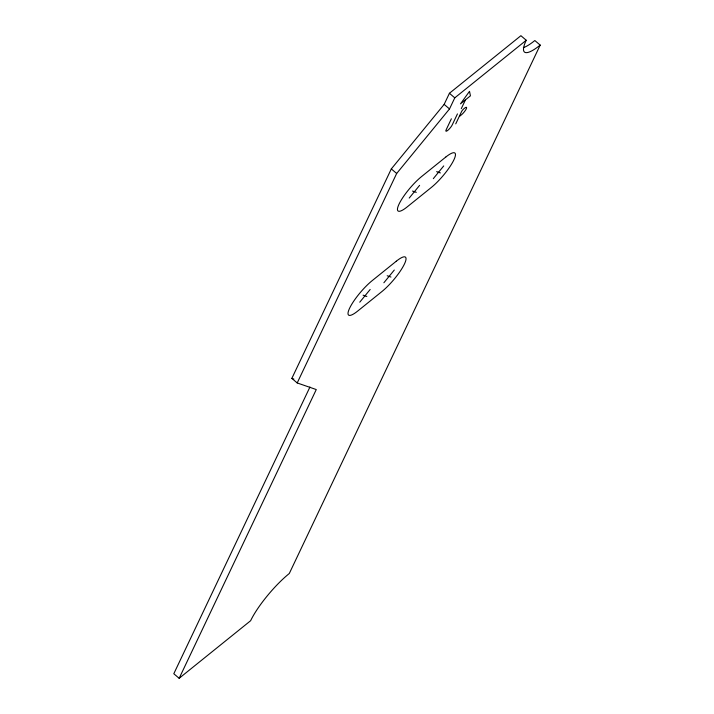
<?xml version="1.0" encoding="UTF-8"?>
<svg xmlns="http://www.w3.org/2000/svg" width="714" height="714" viewBox="0 0 714 714"><rect width="100%" height="100%" fill="white"/><g stroke="black" fill="none" stroke-linecap="round" stroke-linejoin="round"><path stroke-width="1.07" d="M179.16 678.3L316.266 389.558L297.202 382.945L291.847 378.384L391.317 168.915L444.162 104.378L449.427 93.275L520.899 35.7L526.245 40.261A43.313 9.764 -49.6 0 0 540.195 45.098L289.295 573.503A43.313 9.764 -49.6 0 0 250.623 620.725L179.16 678.3L173.805 673.739L309.956 387.006M297.202 382.945L396.672 173.475L449.508 108.939L454.782 97.845L526.245 40.261M451.382 118.792L446.143 129.823A4.998 1.125 -49.6 0 0 447.758 130.376A4.998 1.125 -49.6 0 0 452.212 124.932L457.451 113.901M461.271 108.68L465.474 99.844L470.437 95.837L469.509 91.33L460.503 103.842L465.117 100.121M455.737 123.861L461.556 111.607A2.704 0.607 -49.6 0 1 463.966 108.653L464.484 108.242A5.569 1.258 -49.6 0 1 466.278 108.858A5.569 1.258 -49.6 0 1 461.306 114.927L459.495 116.382M409.202 198.073L419.609 185.354M433.318 178.643L443.724 165.925M359.758 302.183L370.173 289.473M383.873 282.762L394.289 270.044M436.638 171.637L440.395 172.931M412.522 191.057L416.28 192.361M387.202 275.747L390.96 277.05M363.087 295.177L366.844 296.48M291.847 378.384L293.856 379.08M540.195 45.098L534.84 40.537A43.313 9.764 -49.6 0 1 523.353 47.642M449.427 93.275L454.782 97.845M444.162 104.378L449.508 108.939M391.317 168.915L396.672 173.475M445.732 157.098L421.617 176.528A25.267 5.694 -49.6 0 0 399.055 204.079A25.267 5.694 -49.6 0 0 407.194 206.899L431.31 187.47A25.267 5.694 -49.6 0 0 453.863 159.918A25.267 5.694 -49.6 0 0 445.732 157.098M396.288 261.217L372.172 280.647A25.267 5.694 -49.6 0 0 349.619 308.189A25.267 5.694 -49.6 0 0 357.759 311.009L381.865 291.589A25.267 5.694 -49.6 0 0 404.427 264.037A25.267 5.694 -49.6 0 0 396.288 261.217"/></g></svg>
